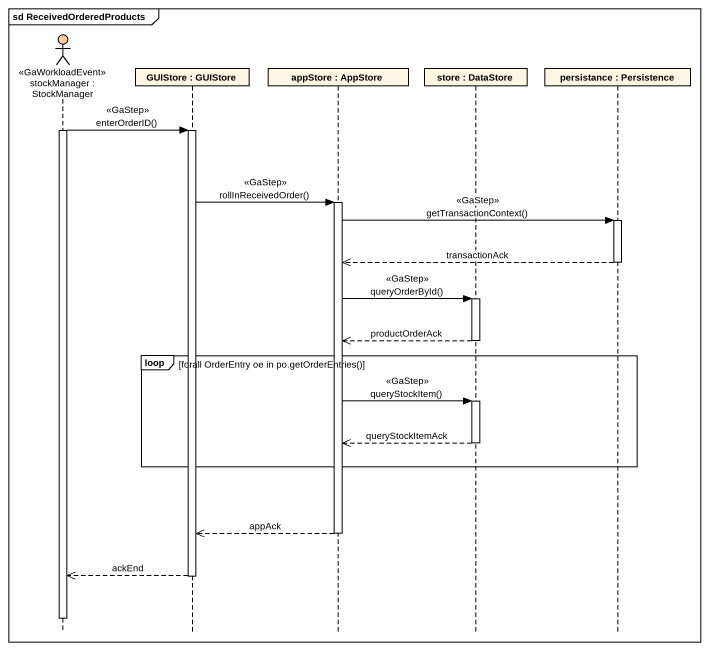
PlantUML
@startuml
mainframe sd ReceivedOrderedProducts
hide footbox
actor "stockManager : StockManager" as stockManager <<GaWorkloadEvent>> #FFCC99
participant "GUIStore : GUIStore" as GUIStore
participant "appStore : AppStore" as appStore
participant "store : DataStore" as store
participant "persistance : Persistence" as persistance

activate stockManager
stockManager -> GUIStore : enterOrderID()\n<<GaStep>>
activate GUIStore
GUIStore -> appStore : rollInReceivedOrder()\n<<GaStep>>
activate appStore
appStore -> persistance : getTransactionContext()\n<<GaStep>>
activate persistance
persistance -->> appStore : transactionAck
deactivate persistance
appStore -> store : queryOrderById()\n<<GaStep>>
activate store
store -->> appStore : productOrderAck
deactivate store
loop forall OrderEntry oe in po.getOrderEntries()
  appStore -> store : queryStockItem()\n<<GaStep>>
  activate store
  store -->> appStore : queryStockItemAck
  deactivate store
end
appStore -->> GUIStore : appAck
deactivate appStore
GUIStore -->> stockManager : ackEnd
deactivate GUIStore
deactivate stockManager
@enduml
